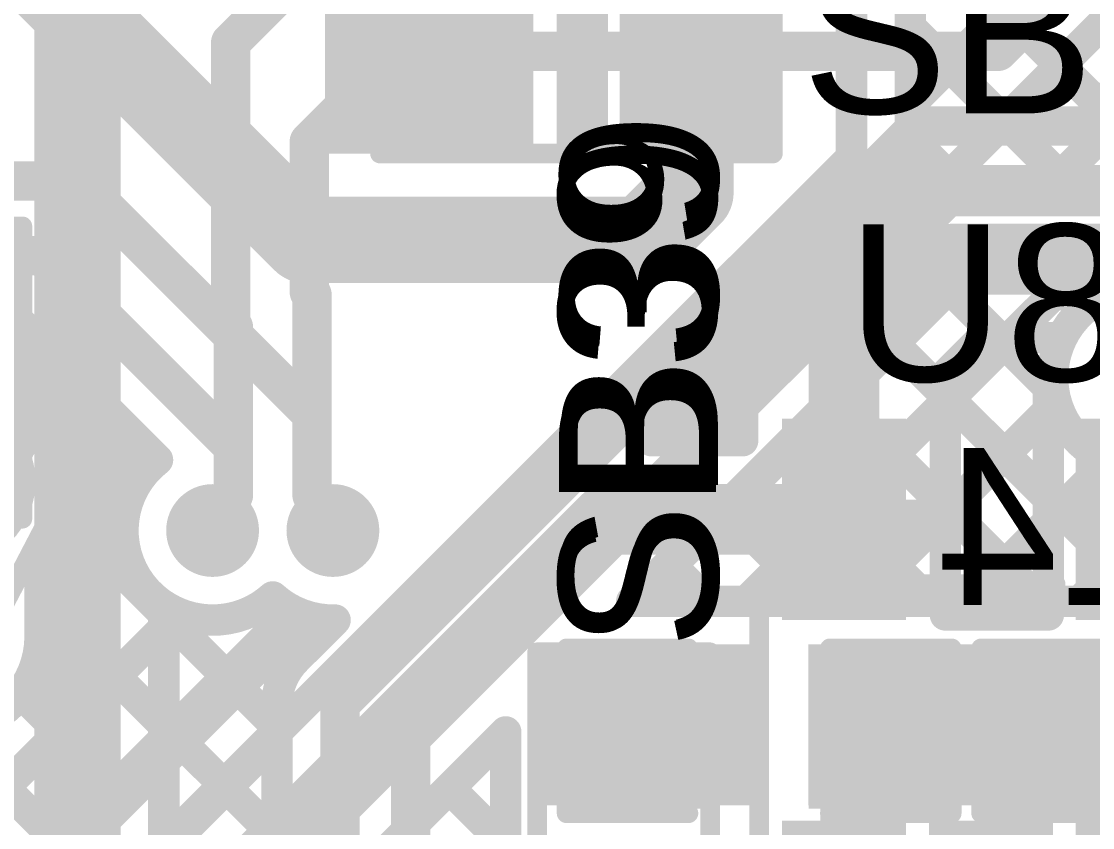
# Model space of a CAD drawing. Header units: millimetres. Extents: x -0.64 to 2.98, y -0.65 to 2.86.
# Drawn here: x 0.6187 to 0.8914, y -0.2516 to -0.0464 of the extents above; entities that cross this region are included whole.
import ezdxf

# ---------------------------------------------------------------- set-up
doc = ezdxf.new("R2010")
doc.units = ezdxf.units.MM
doc.header["$MEASUREMENT"] = 0
for name, color, linetype in [('BottomLayer', 5, 'Continuous'), ('BottomOverlay', 54, 'Continuous'), ('BottomPaste', 16, 'Continuous'), ('BottomSolder', 6, 'Continuous'), ('Mechanical2', 216, 'Continuous'), ('PadHoleLayer', 156, 'Continuous'), ('TopLayer', 1, 'Continuous'), ('TopOverlay', 2, 'Continuous'), ('TopPaste', 8, 'Continuous'), ('TopSolder', 216, 'Continuous'), ('ViaHoleLayer', 16, 'Continuous')]:
    doc.layers.add(name, color=color, linetype=linetype)
doc.styles.add('Arial', font='', dxfattribs={"height": 0.2})
doc.styles.get('Arial').set_extended_font_data('Arial')

# ---------------------------------------------------------------- blocks, each defined once
blk = doc.blocks.new('C___0402_B_3')
at = {"layer": 'BottomLayer'}
for points in [[(-0.0095, 0.0125), (-0.0095, -0.0125), (-0.0275, -0.0125), (-0.0275, 0.0125)], [(0.0275, 0.0125), (0.0275, -0.0125), (0.0095, -0.0125), (0.0095, 0.0125)]]:
    blk.add_hatch(color=5, dxfattribs=at).paths.add_polyline_path(points)
at = {"layer": 'BottomPaste'}
for points in [[(-0.0095, 0.0125), (-0.0095, -0.0125), (-0.0275, -0.0125), (-0.0275, 0.0125)], [(0.0275, 0.0125), (0.0275, -0.0125), (0.0095, -0.0125), (0.0095, 0.0125)]]:
    blk.add_hatch(color=16, dxfattribs=at).paths.add_polyline_path(points)
at = {"layer": 'BottomSolder'}
for points in [[(-0.00714, 0.01486), (-0.00714, -0.01486), (-0.02986, -0.01486), (-0.02986, 0.01486)], [(0.02986, 0.01486), (0.02986, -0.01486), (0.00714, -0.01486), (0.00714, 0.01486)]]:
    blk.add_hatch(color=6, dxfattribs=at).paths.add_polyline_path(points)
at = {"layer": 'BottomOverlay', "const_width": 0.005}
for points in [[(-0.011, 0.016), (-0.031, 0.016)], [(-0.031, 0.016), (-0.031, -0.016)], [(0.031, 0.016), (0.011, 0.016)], [(0.031, 0.016), (0.031, -0.016)], [(-0.011, -0.016), (-0.031, -0.016)], [(0.031, -0.016), (0.011, -0.016)]]:
    blk.add_lwpolyline(points, dxfattribs=at)
at = {"layer": 'BottomOverlay', "const_width": 0.0025}
for points in [[(-0.03225, 0.016, 1), (-0.02975, 0.016, 1)], [(-0.03225, 0.016, 1), (-0.02975, 0.016, 1)], [(-0.01225, 0.016, 1), (-0.00975, 0.016, 1)], [(0.00975, 0.016, 1), (0.01225, 0.016, 1)], [(0.02975, 0.016, 1), (0.03225, 0.016, 1)], [(0.02975, 0.016, 1), (0.03225, 0.016, 1)], [(-0.03225, -0.016, 1), (-0.02975, -0.016, 1)], [(-0.03225, -0.016, 1), (-0.02975, -0.016, 1)], [(-0.01225, -0.016, 1), (-0.00975, -0.016, 1)], [(0.00975, -0.016, 1), (0.01225, -0.016, 1)], [(0.02975, -0.016, 1), (0.03225, -0.016, 1)], [(0.02975, -0.016, 1), (0.03225, -0.016, 1)]]:
    blk.add_lwpolyline(points, format="xyb", close=True, dxfattribs=at)
blk = doc.blocks.new('SOT_23_5_8')
at = {"layer": 'TopLayer'}
for points in [[(-0.07283, 0.04921), (-0.02953, 0.04921), (-0.02953, 0.02559), (-0.07283, 0.02559)], [(0.02953, 0.04921), (0.07283, 0.04921), (0.07283, 0.02559), (0.02953, 0.02559)], [(-0.07283, 0.01181), (-0.02953, 0.01181), (-0.02953, -0.01181), (-0.07283, -0.01181)], [(-0.07283, -0.02559), (-0.02953, -0.02559), (-0.02953, -0.04921), (-0.07283, -0.04921)], [(0.02953, -0.02559), (0.07283, -0.02559), (0.07283, -0.04921), (0.02953, -0.04921)]]:
    blk.add_hatch(color=1, dxfattribs=at).paths.add_polyline_path(points)
at = {"layer": 'TopPaste'}
for points in [[(-0.07283, 0.04921), (-0.02953, 0.04921), (-0.02953, 0.02559), (-0.07283, 0.02559)], [(0.02953, 0.04921), (0.07283, 0.04921), (0.07283, 0.02559), (0.02953, 0.02559)], [(-0.07283, 0.01181), (-0.02953, 0.01181), (-0.02953, -0.01181), (-0.07283, -0.01181)], [(-0.07283, -0.02559), (-0.02953, -0.02559), (-0.02953, -0.04921), (-0.07283, -0.04921)], [(0.02953, -0.02559), (0.07283, -0.02559), (0.07283, -0.04921), (0.02953, -0.04921)]]:
    blk.add_hatch(color=8, dxfattribs=at).paths.add_polyline_path(points)
at = {"layer": 'TopSolder'}
for points in [[(-0.07683, 0.05321), (-0.02553, 0.05321), (-0.02553, 0.02159), (-0.07683, 0.02159)], [(0.02553, 0.05321), (0.07683, 0.05321), (0.07683, 0.02159), (0.02553, 0.02159)], [(-0.07683, 0.01581), (-0.02553, 0.01581), (-0.02553, -0.01581), (-0.07683, -0.01581)], [(-0.07683, -0.02159), (-0.02553, -0.02159), (-0.02553, -0.05321), (-0.07683, -0.05321)], [(0.02553, -0.02159), (0.07683, -0.02159), (0.07683, -0.05321), (0.02553, -0.05321)]]:
    blk.add_hatch(color=216, dxfattribs=at).paths.add_polyline_path(points)
at = {"layer": 'TopOverlay', "const_width": 0.005}
for points in [[(-0.03461, 0.059), (0.03439, 0.059)], [(-0.03461, 0.059), (-0.03461, 0.05506)], [(0.03439, 0.059), (0.03439, 0.05506)], [(-0.084, 0.042), (-0.079, 0.037)], [(-0.084, 0.042), (-0.084, 0.032)], [(-0.079, 0.037), (-0.084, 0.032)], [(0.03465, 0.01732), (0.03465, -0.01646)], [(-0.03461, -0.05506), (-0.03461, -0.059)], [(0.03439, -0.05506), (0.03439, -0.059)], [(-0.03461, -0.059), (0.03439, -0.059)]]:
    blk.add_lwpolyline(points, dxfattribs=at)
at = {"layer": 'TopOverlay', "const_width": 0.0025}
for points in [[(-0.03586, 0.059, 1), (-0.03336, 0.059, 1)], [(-0.03586, 0.059, 1), (-0.03336, 0.059, 1)], [(0.03314, 0.059, 1), (0.03564, 0.059, 1)], [(0.03314, 0.059, 1), (0.03564, 0.059, 1)], [(-0.03586, 0.05506, 1), (-0.03336, 0.05506, 1)], [(0.03314, 0.05506, 1), (0.03564, 0.05506, 1)], [(-0.08525, 0.042, 1), (-0.08275, 0.042, 1)], [(-0.08525, 0.042, 1), (-0.08275, 0.042, 1)], [(-0.08025, 0.037, 1), (-0.07775, 0.037, 1)], [(-0.08025, 0.037, 1), (-0.07775, 0.037, 1)], [(-0.08525, 0.032, 1), (-0.08275, 0.032, 1)], [(-0.08525, 0.032, 1), (-0.08275, 0.032, 1)], [(0.0334, 0.01732, 1), (0.0359, 0.01732, 1)], [(0.0334, -0.01646, 1), (0.0359, -0.01646, 1)], [(-0.03586, -0.05506, 1), (-0.03336, -0.05506, 1)], [(0.03314, -0.05506, 1), (0.03564, -0.05506, 1)], [(-0.03586, -0.059, 1), (-0.03336, -0.059, 1)], [(-0.03586, -0.059, 1), (-0.03336, -0.059, 1)], [(0.03314, -0.059, 1), (0.03564, -0.059, 1)], [(0.03314, -0.059, 1), (0.03564, -0.059, 1)]]:
    blk.add_lwpolyline(points, format="xyb", close=True, dxfattribs=at)
blk = doc.blocks.new('C___0603_B_59')
at = {"layer": 'BottomLayer'}
for points in [[(-0.045, -0.0175), (-0.045, 0.0175), (-0.015, 0.0175), (-0.015, -0.0175)], [(0.015, -0.0175), (0.015, 0.0175), (0.045, 0.0175), (0.045, -0.0175)]]:
    blk.add_hatch(color=5, dxfattribs=at).paths.add_polyline_path(points)
at = {"layer": 'BottomPaste'}
for points in [[(-0.045, -0.0175), (-0.045, 0.0175), (-0.015, 0.0175), (-0.015, -0.0175)], [(0.015, -0.0175), (0.015, 0.0175), (0.045, 0.0175), (0.045, -0.0175)]]:
    blk.add_hatch(color=16, dxfattribs=at).paths.add_polyline_path(points)
at = {"layer": 'BottomSolder'}
for points in [[(-0.04736, -0.01986), (-0.04736, 0.01986), (-0.01264, 0.01986), (-0.01264, -0.01986)], [(0.01264, -0.01986), (0.01264, 0.01986), (0.04736, 0.01986), (0.04736, -0.01986)]]:
    blk.add_hatch(color=6, dxfattribs=at).paths.add_polyline_path(points)
at = {"layer": 'BottomOverlay', "const_width": 0.005}
for points in [[(-0.049, -0.021), (-0.049, 0.021)], [(-0.049, 0.021), (-0.018, 0.021)], [(0.018, 0.021), (0.049, 0.021)], [(0.049, -0.021), (0.049, 0.021)], [(-0.049, -0.021), (-0.018, -0.021)], [(0.018, -0.021), (0.049, -0.021)]]:
    blk.add_lwpolyline(points, dxfattribs=at)
at = {"layer": 'BottomOverlay', "const_width": 0.0025}
for points in [[(-0.05025, 0.021, 1), (-0.04775, 0.021, 1)], [(-0.05025, 0.021, 1), (-0.04775, 0.021, 1)], [(-0.01925, 0.021, 1), (-0.01675, 0.021, 1)], [(0.01675, 0.021, 1), (0.01925, 0.021, 1)], [(0.04775, 0.021, 1), (0.05025, 0.021, 1)], [(0.04775, 0.021, 1), (0.05025, 0.021, 1)], [(-0.05025, -0.021, 1), (-0.04775, -0.021, 1)], [(-0.05025, -0.021, 1), (-0.04775, -0.021, 1)], [(-0.01925, -0.021, 1), (-0.01675, -0.021, 1)], [(0.01675, -0.021, 1), (0.01925, -0.021, 1)], [(0.04775, -0.021, 1), (0.05025, -0.021, 1)], [(0.04775, -0.021, 1), (0.05025, -0.021, 1)]]:
    blk.add_lwpolyline(points, format="xyb", close=True, dxfattribs=at)
blk = doc.blocks.new('SOLDER_BRIDGE_129')
at = {"layer": 'TopLayer'}
for points in [[(-0.045, -0.0175), (-0.045, 0.0175), (-0.015, 0.0175), (-0.015, -0.0175)], [(0.015, -0.0175), (0.015, 0.0175), (0.045, 0.0175), (0.045, -0.0175)]]:
    blk.add_hatch(color=1, dxfattribs=at).paths.add_polyline_path(points)
at = {"layer": 'TopPaste'}
for points in [[(-0.045, -0.0175), (-0.045, 0.0175), (-0.015, 0.0175), (-0.015, -0.0175)], [(0.015, -0.0175), (0.015, 0.0175), (0.045, 0.0175), (0.045, -0.0175)]]:
    blk.add_hatch(color=8, dxfattribs=at).paths.add_polyline_path(points)
at = {"layer": 'TopSolder'}
for points in [[(-0.049, -0.0215), (-0.049, 0.0215), (-0.011, 0.0215), (-0.011, -0.0215)], [(0.011, -0.0215), (0.011, 0.0215), (0.049, 0.0215), (0.049, -0.0215)]]:
    blk.add_hatch(color=216, dxfattribs=at).paths.add_polyline_path(points)
at = {"layer": 'TopOverlay', "const_width": 0.005}
for points in [[(-0.05, 0.022), (-0.05, -0.022)], [(0.05, 0.022), (-0.05, 0.022)], [(0.05, 0.022), (0.05, -0.022)], [(0.05, -0.022), (-0.05, -0.022)]]:
    blk.add_lwpolyline(points, dxfattribs=at)
at = {"layer": 'TopOverlay', "const_width": 0.0025}
for points in [[(-0.05125, 0.022, 1), (-0.04875, 0.022, 1)], [(-0.05125, 0.022, 1), (-0.04875, 0.022, 1)], [(0.04875, 0.022, 1), (0.05125, 0.022, 1)], [(0.04875, 0.022, 1), (0.05125, 0.022, 1)], [(-0.05125, -0.022, 1), (-0.04875, -0.022, 1)], [(-0.05125, -0.022, 1), (-0.04875, -0.022, 1)], [(0.04875, -0.022, 1), (0.05125, -0.022, 1)], [(0.04875, -0.022, 1), (0.05125, -0.022, 1)]]:
    blk.add_lwpolyline(points, format="xyb", close=True, dxfattribs=at)
blk = doc.blocks.new('SOLDER_BRIDGE_152')
at = {"layer": 'TopLayer'}
for points in [[(-0.045, -0.0175), (-0.045, 0.0175), (-0.015, 0.0175), (-0.015, -0.0175)], [(0.015, -0.0175), (0.015, 0.0175), (0.045, 0.0175), (0.045, -0.0175)]]:
    blk.add_hatch(color=1, dxfattribs=at).paths.add_polyline_path(points)
at = {"layer": 'TopPaste'}
for points in [[(-0.045, -0.0175), (-0.045, 0.0175), (-0.015, 0.0175), (-0.015, -0.0175)], [(0.015, -0.0175), (0.015, 0.0175), (0.045, 0.0175), (0.045, -0.0175)]]:
    blk.add_hatch(color=8, dxfattribs=at).paths.add_polyline_path(points)
at = {"layer": 'TopSolder'}
for points in [[(-0.049, -0.0215), (-0.049, 0.0215), (-0.011, 0.0215), (-0.011, -0.0215)], [(0.011, -0.0215), (0.011, 0.0215), (0.049, 0.0215), (0.049, -0.0215)]]:
    blk.add_hatch(color=216, dxfattribs=at).paths.add_polyline_path(points)
at = {"layer": 'TopOverlay', "const_width": 0.005}
for points in [[(-0.05, 0.022), (-0.05, -0.022)], [(-0.05, 0.022), (0.05, 0.022)], [(0.05, 0.022), (0.05, -0.022)], [(-0.05, -0.022), (0.05, -0.022)]]:
    blk.add_lwpolyline(points, dxfattribs=at)
at = {"layer": 'TopOverlay', "const_width": 0.0025}
for points in [[(-0.05125, 0.022, 1), (-0.04875, 0.022, 1)], [(-0.05125, 0.022, 1), (-0.04875, 0.022, 1)], [(0.04875, 0.022, 1), (0.05125, 0.022, 1)], [(0.04875, 0.022, 1), (0.05125, 0.022, 1)], [(-0.05125, -0.022, 1), (-0.04875, -0.022, 1)], [(-0.05125, -0.022, 1), (-0.04875, -0.022, 1)], [(0.04875, -0.022, 1), (0.05125, -0.022, 1)], [(0.04875, -0.022, 1), (0.05125, -0.022, 1)]]:
    blk.add_lwpolyline(points, format="xyb", close=True, dxfattribs=at)
at = {"layer": 'TopOverlay'}
blk.add_text('SB39', height=0.04, dxfattribs=at).set_placement((0.05071, -0.02353))
blk = doc.blocks.new('RES_0603_B_177')
at = {"layer": 'BottomLayer'}
for points in [[(-0.045, -0.0175), (-0.045, 0.0175), (-0.015, 0.0175), (-0.015, -0.0175)], [(0.015, -0.0175), (0.015, 0.0175), (0.045, 0.0175), (0.045, -0.0175)]]:
    blk.add_hatch(color=5, dxfattribs=at).paths.add_polyline_path(points)
at = {"layer": 'BottomPaste'}
for points in [[(-0.045, -0.0175), (-0.045, 0.0175), (-0.015, 0.0175), (-0.015, -0.0175)], [(0.015, -0.0175), (0.015, 0.0175), (0.045, 0.0175), (0.045, -0.0175)]]:
    blk.add_hatch(color=16, dxfattribs=at).paths.add_polyline_path(points)
at = {"layer": 'BottomSolder'}
for points in [[(-0.049, -0.0215), (-0.049, 0.0215), (-0.011, 0.0215), (-0.011, -0.0215)], [(0.011, -0.0215), (0.011, 0.0215), (0.049, 0.0215), (0.049, -0.0215)]]:
    blk.add_hatch(color=6, dxfattribs=at).paths.add_polyline_path(points)
at = {"layer": 'BottomOverlay', "const_width": 0.005}
for points in [[(0.048, 0.021), (-0.048, 0.021)], [(-0.048, 0.021), (-0.048, -0.021)], [(0.048, 0.021), (0.048, -0.021)], [(0.048, -0.021), (-0.048, -0.021)]]:
    blk.add_lwpolyline(points, dxfattribs=at)
at = {"layer": 'BottomOverlay', "const_width": 0.0025}
for points in [[(-0.04925, 0.021, 1), (-0.04675, 0.021, 1)], [(-0.04925, 0.021, 1), (-0.04675, 0.021, 1)], [(0.04675, 0.021, 1), (0.04925, 0.021, 1)], [(0.04675, 0.021, 1), (0.04925, 0.021, 1)], [(-0.04925, -0.021, 1), (-0.04675, -0.021, 1)], [(-0.04925, -0.021, 1), (-0.04675, -0.021, 1)], [(0.04675, -0.021, 1), (0.04925, -0.021, 1)], [(0.04675, -0.021, 1), (0.04925, -0.021, 1)]]:
    blk.add_lwpolyline(points, format="xyb", close=True, dxfattribs=at)
blk = doc.blocks.new('SPM0687LR5H_1_231')
at = {"layer": 'BottomSolder'}
h = blk.add_hatch(color=6, dxfattribs=at)
edge = h.paths.add_edge_path()
edge.add_arc((0, -0.03594), 0.004, 0, 360)
at = {"layer": 'PadHoleLayer'}
h = blk.add_hatch(color=156, dxfattribs=at)
edge = h.paths.add_edge_path()
edge.add_arc((0, -0.03594), 0.02018, 0, 360)
at = {"layer": 'TopLayer'}
h = blk.add_hatch(color=1, dxfattribs=at)
edge = h.paths.add_edge_path()
edge.add_arc((-0.0474, 0.06705), 0.01772, 0, 360)
h = blk.add_hatch(color=1, dxfattribs=at)
edge = h.paths.add_edge_path()
edge.add_arc((0, 0.06705), 0.01772, 0, 360)
h = blk.add_hatch(color=1, dxfattribs=at)
edge = h.paths.add_edge_path()
edge.add_arc((0.0474, 0.06705), 0.01772, 0, 360)
h = blk.add_hatch(color=1, dxfattribs=at)
edge = h.paths.add_edge_path()
edge.add_arc((0, -0.03594), 0.03299, 0, 360)
h = blk.add_hatch(color=1, dxfattribs=at)
edge = h.paths.add_edge_path()
edge.add_arc((-0.0474, -0.06705), 0.01772, 0, 360)
h = blk.add_hatch(color=1, dxfattribs=at)
edge = h.paths.add_edge_path()
edge.add_arc((0.0474, -0.06705), 0.01772, 0, 360)
at = {"layer": 'TopPaste'}
h = blk.add_hatch(color=8, dxfattribs=at)
edge = h.paths.add_edge_path()
edge.add_arc((-0.0474, 0.06705), 0.01772, 0, 360)
h = blk.add_hatch(color=8, dxfattribs=at)
edge = h.paths.add_edge_path()
edge.add_arc((0, 0.06705), 0.01772, 0, 360)
h = blk.add_hatch(color=8, dxfattribs=at)
edge = h.paths.add_edge_path()
edge.add_arc((0.0474, 0.06705), 0.01772, 0, 360)
h = blk.add_hatch(color=8, dxfattribs=at)
edge = h.paths.add_edge_path()
edge.add_arc((-0.0474, -0.06705), 0.01772, 0, 360)
h = blk.add_hatch(color=8, dxfattribs=at)
edge = h.paths.add_edge_path()
edge.add_arc((0.0474, -0.06705), 0.01772, 0, 360)
at = {"layer": 'TopSolder'}
h = blk.add_hatch(color=216, dxfattribs=at)
edge = h.paths.add_edge_path()
edge.add_arc((-0.0474, 0.06705), 0.02172, 0, 360)
h = blk.add_hatch(color=216, dxfattribs=at)
edge = h.paths.add_edge_path()
edge.add_arc((0, 0.06705), 0.02172, 0, 360)
h = blk.add_hatch(color=216, dxfattribs=at)
edge = h.paths.add_edge_path()
edge.add_arc((0.0474, 0.06705), 0.02172, 0, 360)
h = blk.add_hatch(color=216, dxfattribs=at)
edge = h.paths.add_edge_path()
edge.add_arc((0, -0.03594), 0.03699, 0, 360)
h = blk.add_hatch(color=216, dxfattribs=at)
edge = h.paths.add_edge_path()
edge.add_arc((-0.0474, -0.06705), 0.02172, 0, 360)
h = blk.add_hatch(color=216, dxfattribs=at)
edge = h.paths.add_edge_path()
edge.add_arc((0.0474, -0.06705), 0.02172, 0, 360)
at = {"layer": 'TopOverlay', "const_width": 0.005}
for points in [[(-0.07402, 0.09591), (0.07402, 0.09591)], [(-0.07402, -0.10591), (-0.07402, 0.09591)], [(0.07402, -0.10591), (0.07402, 0.09591)], [(-0.085, 0.075), (-0.08, 0.07)], [(-0.085, 0.065), (-0.085, 0.075)], [(-0.085, 0.065), (-0.08, 0.07)], [(-0.07402, -0.10591), (0.07402, -0.10591)]]:
    blk.add_lwpolyline(points, dxfattribs=at)
at = {"layer": 'TopOverlay', "const_width": 0.0025}
for points in [[(-0.07527, 0.09591, 1), (-0.07277, 0.09591, 1)], [(-0.07527, 0.09591, 1), (-0.07277, 0.09591, 1)], [(0.07277, 0.09591, 1), (0.07527, 0.09591, 1)], [(0.07277, 0.09591, 1), (0.07527, 0.09591, 1)], [(-0.08625, 0.075, 1), (-0.08375, 0.075, 1)], [(-0.08625, 0.075, 1), (-0.08375, 0.075, 1)], [(-0.08125, 0.07, 1), (-0.07875, 0.07, 1)], [(-0.08125, 0.07, 1), (-0.07875, 0.07, 1)], [(-0.08625, 0.065, 1), (-0.08375, 0.065, 1)], [(-0.08625, 0.065, 1), (-0.08375, 0.065, 1)], [(-0.07527, -0.10591, 1), (-0.07277, -0.10591, 1)], [(-0.07527, -0.10591, 1), (-0.07277, -0.10591, 1)], [(0.07277, -0.10591, 1), (0.07527, -0.10591, 1)], [(0.07277, -0.10591, 1), (0.07527, -0.10591, 1)]]:
    blk.add_lwpolyline(points, format="xyb", close=True, dxfattribs=at)
blk = doc.blocks.new('CAP_0402_B_250')
at = {"layer": 'BottomLayer'}
for points in [[(-0.0095, 0.0125), (-0.0095, -0.0125), (-0.0275, -0.0125), (-0.0275, 0.0125)], [(0.0275, 0.0125), (0.0275, -0.0125), (0.0095, -0.0125), (0.0095, 0.0125)]]:
    blk.add_hatch(color=5, dxfattribs=at).paths.add_polyline_path(points)
at = {"layer": 'BottomPaste'}
for points in [[(-0.0095, 0.0125), (-0.0095, -0.0125), (-0.0275, -0.0125), (-0.0275, 0.0125)], [(0.0275, 0.0125), (0.0275, -0.0125), (0.0095, -0.0125), (0.0095, 0.0125)]]:
    blk.add_hatch(color=16, dxfattribs=at).paths.add_polyline_path(points)
at = {"layer": 'BottomSolder'}
for points in [[(-0.00714, 0.01486), (-0.00714, -0.01486), (-0.02986, -0.01486), (-0.02986, 0.01486)], [(0.02986, 0.01486), (0.02986, -0.01486), (0.00714, -0.01486), (0.00714, 0.01486)]]:
    blk.add_hatch(color=6, dxfattribs=at).paths.add_polyline_path(points)
at = {"layer": 'BottomOverlay', "const_width": 0.005}
for points in [[(-0.031, 0.016), (-0.031, -0.016)], [(-0.011, 0.016), (-0.031, 0.016)], [(0.031, 0.016), (0.011, 0.016)], [(0.031, 0.016), (0.031, -0.016)], [(-0.011, -0.016), (-0.031, -0.016)], [(0.031, -0.016), (0.011, -0.016)]]:
    blk.add_lwpolyline(points, dxfattribs=at)
at = {"layer": 'BottomOverlay', "const_width": 0.0025}
for points in [[(-0.03225, 0.016, 1), (-0.02975, 0.016, 1)], [(-0.03225, 0.016, 1), (-0.02975, 0.016, 1)], [(-0.01225, 0.016, 1), (-0.00975, 0.016, 1)], [(0.00975, 0.016, 1), (0.01225, 0.016, 1)], [(0.02975, 0.016, 1), (0.03225, 0.016, 1)], [(0.02975, 0.016, 1), (0.03225, 0.016, 1)], [(-0.03225, -0.016, 1), (-0.02975, -0.016, 1)], [(-0.03225, -0.016, 1), (-0.02975, -0.016, 1)], [(-0.01225, -0.016, 1), (-0.00975, -0.016, 1)], [(0.00975, -0.016, 1), (0.01225, -0.016, 1)], [(0.02975, -0.016, 1), (0.03225, -0.016, 1)], [(0.02975, -0.016, 1), (0.03225, -0.016, 1)]]:
    blk.add_lwpolyline(points, format="xyb", close=True, dxfattribs=at)

msp = doc.modelspace()

# ---------------------------------------------------------------- hatches: boundary and pattern name
at = {"layer": 'BottomLayer'}
h = msp.add_hatch(color=5, dxfattribs=at)
edge = h.paths.add_edge_path()
edge.add_arc((0.6674, -0.176), 0.01181, 0, 360)
h = msp.add_hatch(color=5, dxfattribs=at)
edge = h.paths.add_edge_path()
edge.add_arc((0.69802, -0.176), 0.01181, 0, 360)
for points in [[(0.7575, -0.246), (0.809, -0.246), (0.809, -0.205), (0.7575, -0.205)], [(0.819, -0.246), (0.901, -0.246), (0.901, -0.205), (0.819, -0.205)]]:
    msp.add_hatch(color=5, dxfattribs=at).paths.add_polyline_path(points)
h = msp.add_hatch(color=5, dxfattribs=at)
edge = h.paths.add_edge_path()
edge.add_arc((0.796, -0.227), 0.01181, 0, 360)
at = {"layer": 'BottomSolder'}
h = msp.add_hatch(color=6, dxfattribs=at)
edge = h.paths.add_edge_path()
edge.add_arc((0.6674, -0.176), 0.00791, 0, 360)
h = msp.add_hatch(color=6, dxfattribs=at)
edge = h.paths.add_edge_path()
edge.add_arc((0.69802, -0.176), 0.00791, 0, 360)
h = msp.add_hatch(color=6, dxfattribs=at)
edge = h.paths.add_edge_path()
edge.add_arc((0.796, -0.227), 0.00791, 0, 360)
at = {"layer": 'TopLayer'}
for points in [[(0.696, -0.08), (0.748, -0.08), (0.748, -0.038), (0.696, -0.038)], [(0.753, -0.246), (0.808, -0.246), (0.808, -0.211), (0.753, -0.211)]]:
    msp.add_hatch(color=1, dxfattribs=at).paths.add_polyline_path(points)
h = msp.add_hatch(color=1, dxfattribs=at)
edge = h.paths.add_edge_path()
edge.add_arc((0.6674, -0.176), 0.01181, 0, 360)
h = msp.add_hatch(color=1, dxfattribs=at)
edge = h.paths.add_edge_path()
edge.add_arc((0.69802, -0.176), 0.01181, 0, 360)
h = msp.add_hatch(color=1, dxfattribs=at)
edge = h.paths.add_edge_path()
edge.add_arc((0.796, -0.227), 0.01181, 0, 360)
at = {"layer": 'TopSolder'}
h = msp.add_hatch(color=216, dxfattribs=at)
edge = h.paths.add_edge_path()
edge.add_arc((0.6674, -0.176), 0.00791, 0, 360)
h = msp.add_hatch(color=216, dxfattribs=at)
edge = h.paths.add_edge_path()
edge.add_arc((0.69802, -0.176), 0.00791, 0, 360)
h = msp.add_hatch(color=216, dxfattribs=at)
edge = h.paths.add_edge_path()
edge.add_arc((0.796, -0.227), 0.00791, 0, 360)
at = {"layer": 'ViaHoleLayer'}
h = msp.add_hatch(color=16, dxfattribs=at)
edge = h.paths.add_edge_path()
edge.add_arc((0.6674, -0.176), 0.00591, 0, 360)
h = msp.add_hatch(color=16, dxfattribs=at)
edge = h.paths.add_edge_path()
edge.add_arc((0.69802, -0.176), 0.00591, 0, 360)
h = msp.add_hatch(color=16, dxfattribs=at)
edge = h.paths.add_edge_path()
edge.add_arc((0.796, -0.227), 0.00591, 0, 360)

# ---------------------------------------------------------------- linework, layer by layer
at = {"layer": 'BottomLayer'}
for points, const_width in [([(0.633, -0.334), (0.633, 0.118)], 0.022), ([(0.86728, -0.054), (0.92, -0.00128)], 0.01), ([(0.672, -0.05172), (0.68972, -0.034)], 0.01), ([(0.672, -0.1235), (0.672, -0.05172)], 0.01), ([(0.692, -0.077), (0.715, -0.054)], 0.01), ([(0.715, -0.054), (0.86728, -0.054)], 0.01), ([(0.69981, -0.22019), (0.847, -0.073)], 0.01), ([(0.847, -0.073), (1.291, -0.073)], 0.01), ([(0.692, -0.11522), (0.692, -0.077)], 0.01), ([(0.71781, -0.22764), (0.85446, -0.091)], 0.01), ([(0.85446, -0.091), (1.29846, -0.091)], 0.01), ([(0.77408, -0.194), (0.86108, -0.107)], 0.008), ([(0.77499, -0.194), (0.86199, -0.107)], 0.008), ([(0.80328, -0.194), (0.89028, -0.107)], 0.008), ([(0.86108, -0.107), (1.28996, -0.107)], 0.008), ([(0.87589, -0.107), (0.88885, -0.11995)], 0.008), ([(0.692, -0.11522), (0.69271, -0.11593)], 0.01), ([(0.69271, -0.167), (0.69271, -0.11593)], 0.01), ([(0.85435, -0.11374), (0.88153, -0.14092)], 0.008), ([(0.672, -0.1235), (0.67271, -0.12421)], 0.01), ([(0.67271, -0.167), (0.67271, -0.12421)], 0.01), ([(0.8402, -0.12788), (0.90633, -0.194)], 0.008), ([(0.82606, -0.14202), (0.87804, -0.194)], 0.008), ([(0.83156, -0.194), (0.88212, -0.14344)], 0.008), ([(0.81192, -0.15616), (0.84976, -0.194)], 0.008), ([(0.85984, -0.194), (0.89557, -0.15827)], 0.008), ([(0.6674, -0.17231), (0.67271, -0.167)], 0.01), ([(0.69271, -0.167), (0.69802, -0.17231)], 0.01), ([(0.6674, -0.176), (0.6674, -0.17231)], 0.01), ([(0.69802, -0.176), (0.69802, -0.17231)], 0.01), ([(0.79778, -0.17031), (0.82147, -0.194)], 0.008), ([(0.88813, -0.194), (0.90972, -0.17241)], 0.008), ([(0.78364, -0.18445), (0.79319, -0.194)], 0.008), ([(0.68063, -0.19458), (0.69171, -0.20566)], 0.008), ([(0.77408, -0.194), (0.808, -0.194)], 0.008), ([(0.808, -0.194), (0.82, -0.194)], 0.008), ([(0.808, -0.194), (0.82, -0.194)], 0.008), ([(0.82, -0.194), (0.912, -0.194)], 0.008), ([(0.655, -0.3205), (0.655, -0.19515)], 0.008), ([(0.655, -0.22914), (0.68776, -0.19637)], 0.008), ([(0.655, -0.20085), (0.65875, -0.19711)], 0.008), ([(0.655, -0.19723), (0.68381, -0.22604)], 0.008), ([(0.68851, -0.20886), (0.69857, -0.1988)], 0.008), ([(0.69981, -0.46562), (0.69981, -0.22019)], 0.01), ([(0.68381, -0.38741), (0.68381, -0.22019)], 0.008), ([(0.655, -0.22552), (0.68381, -0.25433)], 0.008), ([(0.71781, -0.47308), (0.71781, -0.22764)], 0.01), ([(0.655, -0.25742), (0.68381, -0.22861)], 0.008), ([(0.655, -0.2538), (0.68381, -0.28261)], 0.008)]:
    msp.add_lwpolyline(points, dxfattribs=dict(at, const_width=const_width))
for points, const_width in [([(0.6695, -0.05172, 1), (0.6745, -0.05172, 1)], 0.005), ([(0.6695, -0.05172, 1), (0.6745, -0.05172, 1)], 0.005), ([(0.7125, -0.054, 1), (0.7175, -0.054, 1)], 0.005), ([(0.7125, -0.054, 1), (0.7175, -0.054, 1)], 0.005), ([(0.86478, -0.054, 1), (0.86978, -0.054, 1)], 0.005), ([(0.86478, -0.054, 1), (0.86978, -0.054, 1)], 0.005), ([(0.8445, -0.073, 1), (0.8495, -0.073, 1)], 0.005), ([(0.8445, -0.073, 1), (0.8495, -0.073, 1)], 0.005), ([(0.6895, -0.077, 1), (0.6945, -0.077, 1)], 0.005), ([(0.6895, -0.077, 1), (0.6945, -0.077, 1)], 0.005), ([(0.85196, -0.091, 1), (0.85696, -0.091, 1)], 0.005), ([(0.85196, -0.091, 1), (0.85696, -0.091, 1)], 0.005), ([(0.85908, -0.107, 1), (0.86308, -0.107, 1)], 0.004), ([(0.85908, -0.107, 1), (0.86308, -0.107, 1)], 0.004), ([(0.85999, -0.107, 1), (0.86399, -0.107, 1)], 0.004), ([(0.87389, -0.107, 1), (0.87789, -0.107, 1)], 0.004), ([(0.88828, -0.107, 1), (0.89228, -0.107, 1)], 0.004), ([(0.6895, -0.11522, 1), (0.6945, -0.11522, 1)], 0.005), ([(0.6895, -0.11522, 1), (0.6945, -0.11522, 1)], 0.005), ([(0.69021, -0.11593, 1), (0.69521, -0.11593, 1)], 0.005), ([(0.69021, -0.11593, 1), (0.69521, -0.11593, 1)], 0.005), ([(0.85235, -0.11374, 1), (0.85635, -0.11374, 1)], 0.004), ([(0.88685, -0.11995, 1), (0.89085, -0.11995, 1)], 0.004), ([(0.6695, -0.1235, 1), (0.6745, -0.1235, 1)], 0.005), ([(0.6695, -0.1235, 1), (0.6745, -0.1235, 1)], 0.005), ([(0.67021, -0.12421, 1), (0.67521, -0.12421, 1)], 0.005), ([(0.67021, -0.12421, 1), (0.67521, -0.12421, 1)], 0.005), ([(0.8382, -0.12788, 1), (0.8422, -0.12788, 1)], 0.004), ([(0.82406, -0.14202, 1), (0.82806, -0.14202, 1)], 0.004), ([(0.87953, -0.14092, 1), (0.88353, -0.14092, 1)], 0.004), ([(0.88012, -0.14344, 1), (0.88412, -0.14344, 1)], 0.004), ([(0.80992, -0.15616, 1), (0.81392, -0.15616, 1)], 0.004), ([(0.67021, -0.167, 1), (0.67521, -0.167, 1)], 0.005), ([(0.67021, -0.167, 1), (0.67521, -0.167, 1)], 0.005), ([(0.69021, -0.167, 1), (0.69521, -0.167, 1)], 0.005), ([(0.69021, -0.167, 1), (0.69521, -0.167, 1)], 0.005), ([(0.6649, -0.17231, 1), (0.6699, -0.17231, 1)], 0.005), ([(0.6649, -0.17231, 1), (0.6699, -0.17231, 1)], 0.005), ([(0.69552, -0.17231, 1), (0.70052, -0.17231, 1)], 0.005), ([(0.69552, -0.17231, 1), (0.70052, -0.17231, 1)], 0.005), ([(0.79578, -0.17031, 1), (0.79978, -0.17031, 1)], 0.004), ([(0.6649, -0.176, 1), (0.6699, -0.176, 1)], 0.005), ([(0.69552, -0.176, 1), (0.70052, -0.176, 1)], 0.005), ([(0.78164, -0.18445, 1), (0.78564, -0.18445, 1)], 0.004), ([(0.67863, -0.19458, 1), (0.68263, -0.19458, 1)], 0.004), ([(0.68071, -0.19291, 1), (0.68471, -0.19291, 1)], 0.004), ([(0.68071, -0.19291, 1), (0.68471, -0.19291, 1)], 0.004), ([(0.77208, -0.194, 1), (0.77608, -0.194, 1)], 0.004), ([(0.77208, -0.194, 1), (0.77608, -0.194, 1)], 0.004), ([(0.77299, -0.194, 1), (0.77699, -0.194, 1)], 0.004), ([(0.79119, -0.194, 1), (0.79519, -0.194, 1)], 0.004), ([(0.80128, -0.194, 1), (0.80528, -0.194, 1)], 0.004), ([(0.806, -0.194, 1), (0.81, -0.194, 1)], 0.004), ([(0.806, -0.194, 1), (0.81, -0.194, 1)], 0.004), ([(0.806, -0.194, 1), (0.81, -0.194, 1)], 0.004), ([(0.818, -0.194, 1), (0.822, -0.194, 1)], 0.004), ([(0.818, -0.194, 1), (0.822, -0.194, 1)], 0.004), ([(0.818, -0.194, 1), (0.822, -0.194, 1)], 0.004), ([(0.81947, -0.194, 1), (0.82347, -0.194, 1)], 0.004), ([(0.82956, -0.194, 1), (0.83356, -0.194, 1)], 0.004), ([(0.84776, -0.194, 1), (0.85176, -0.194, 1)], 0.004), ([(0.85784, -0.194, 1), (0.86184, -0.194, 1)], 0.004), ([(0.87604, -0.194, 1), (0.88004, -0.194, 1)], 0.004), ([(0.88613, -0.194, 1), (0.89013, -0.194, 1)], 0.004), ([(0.653, -0.19515, 1), (0.657, -0.19515, 1)], 0.004), ([(0.653, -0.19515, 1), (0.657, -0.19515, 1)], 0.004), ([(0.653, -0.19723, 1), (0.657, -0.19723, 1)], 0.004), ([(0.65675, -0.19711, 1), (0.66075, -0.19711, 1)], 0.004), ([(0.68576, -0.19637, 1), (0.68976, -0.19637, 1)], 0.004), ([(0.69657, -0.1988, 1), (0.70057, -0.1988, 1)], 0.004), ([(0.69657, -0.1988, 1), (0.70057, -0.1988, 1)], 0.004), ([(0.653, -0.20085, 1), (0.657, -0.20085, 1)], 0.004), ([(0.68971, -0.20566, 1), (0.69371, -0.20566, 1)], 0.004), ([(0.6865, -0.20888, 1), (0.6905, -0.20888, 1)], 0.004), ([(0.68651, -0.20886, 1), (0.69051, -0.20886, 1)], 0.004), ([(0.68651, -0.20886, 1), (0.69051, -0.20886, 1)], 0.004), ([(0.69731, -0.22019, 1), (0.70231, -0.22019, 1)], 0.005), ([(0.69731, -0.22019, 1), (0.70231, -0.22019, 1)], 0.005), ([(0.68181, -0.22019, 1), (0.68581, -0.22019, 1)], 0.004), ([(0.68181, -0.22019, 1), (0.68581, -0.22019, 1)], 0.004), ([(0.68181, -0.22019, 1), (0.68581, -0.22019, 1)], 0.004), ([(0.653, -0.22552, 1), (0.657, -0.22552, 1)], 0.004), ([(0.68181, -0.22604, 1), (0.68581, -0.22604, 1)], 0.004), ([(0.71531, -0.22764, 1), (0.72031, -0.22764, 1)], 0.005), ([(0.71531, -0.22764, 1), (0.72031, -0.22764, 1)], 0.005), ([(0.653, -0.22914, 1), (0.657, -0.22914, 1)], 0.004), ([(0.68181, -0.22861, 1), (0.68581, -0.22861, 1)], 0.004), ([(0.653, -0.2538, 1), (0.657, -0.2538, 1)], 0.004), ([(0.68181, -0.25433, 1), (0.68581, -0.25433, 1)], 0.004)]:
    msp.add_lwpolyline(points, format="xyb", close=True, dxfattribs=dict(at, const_width=const_width))
at = {"layer": 'BottomLayer', "const_width": 0.008}
for points in [[(0.89545, -0.15815, -1.510411), (0.92515, -0.12845)], [(0.68271, -0.19291, -0.339896), (0.655, -0.19515)], [(0.69857, -0.1988, -0.192261), (0.68271, -0.19291)], [(0.68381, -0.22019, -0.199231), (0.68851, -0.20886)], [(0.68381, -0.22019, -0.198912), (0.6885, -0.20888)]]:
    msp.add_lwpolyline(points, format="xyb", dxfattribs=at)
at = {"layer": 'Mechanical2', "const_width": 0.01}
msp.add_lwpolyline([(1.75783, 2.80917, -6.230382), (0.64896, 2.81029)], format="xyb", dxfattribs=at)
at = {"layer": 'TopLayer'}
for points, const_width in [([(0.83, -0.081), (0.83, 0.086)], 0.008), ([(0.845, -0.081), (0.845, 0.02236)], 0.008), ([(0.845, -0.06742), (0.916, 0.00358)], 0.008), ([(0.845, -0.01954), (0.91236, -0.0869)], 0.008), ([(0.62, -0.031), (0.691, -0.102)], 0.022), ([(0.85376, -0.08695), (0.916, -0.02471)], 0.008), ([(0.759, -0.08), (0.759, -0.027)], 0.008), ([(0.764, -0.062), (0.764, -0.0365)], 0.008), ([(0.7, -0.042), (0.717, -0.059)], 0.008), ([(0.759, -0.04667), (0.764, -0.05167)], 0.008), ([(0.88209, -0.0869), (0.92389, -0.0451)], 0.008), ([(0.845, -0.04782), (0.88408, -0.0869)], 0.008), ([(0.786, -0.062), (0.79, -0.058)], 0.022), ([(0.789, -0.09), (0.789, -0.06)], 0.022), ([(0.717, -0.059), (0.7205, -0.059)], 0.008), ([(0.759, -0.06857), (0.764, -0.06357)], 0.008), ([(0.764, -0.08), (0.764, -0.062)], 0.008), ([(0.759, -0.07496), (0.764, -0.07996)], 0.008), ([(0.845, -0.07611), (0.8558, -0.0869)], 0.008), ([(0.595, -0.316), (0.83, -0.081)], 0.008), ([(0.777, -0.102), (0.789, -0.09)], 0.022), ([(0.56843, -0.087), (0.63328, -0.087)], 0.01), ([(0.63328, -0.087), (0.69271, -0.14643)], 0.01), ([(0.8551, -0.0869), (1.04644, -0.0869)], 0.008), ([(0.77909, -0.15313), (0.8406, -0.09161)], 0.008), ([(0.81399, -0.11973), (0.84092, -0.09279)], 0.008), ([(0.691, -0.102), (0.776, -0.102)], 0.022), ([(0.8281, -0.1339), (0.8551, -0.1069)], 0.018), ([(0.8551, -0.1069), (1.04644, -0.1069)], 0.018), ([(0.57828, -0.106), (0.624, -0.106)], 0.01), ([(0.624, -0.106), (0.67271, -0.15471)], 0.01), ([(0.58491, -0.122), (0.61737, -0.122)], 0.008), ([(0.60715, -0.13557), (0.61904, -0.12367)], 0.008), ([(0.60805, -0.122), (0.64882, -0.16277)], 0.008), ([(0.61737, -0.122), (0.65338, -0.15801)], 0.008), ([(0.8281, -0.17313), (0.8281, -0.1339)], 0.018), ([(0.85281, -0.13747), (0.86338, -0.1269)], 0.008), ([(0.85391, -0.14337), (0.87037, -0.1269)], 0.008), ([(0.86338, -0.1269), (0.88355, -0.1269)], 0.008), ([(0.86751, -0.1269), (0.88108, -0.14047)], 0.008), ([(0.80323, -0.13747), (0.80814, -0.13256)], 0.008), ([(0.80229, -0.13747), (0.8081, -0.13747)], 0.008), ([(0.80229, -0.15313), (0.80229, -0.13747)], 0.008), ([(0.85391, -0.1975), (0.85391, -0.13747)], 0.008), ([(0.62405, -0.14695), (0.63319, -0.13781)], 0.008), ([(0.78758, -0.15313), (0.80229, -0.13842)], 0.008), ([(0.79399, -0.13823), (0.80229, -0.14653)], 0.008), ([(0.85391, -0.14158), (0.88009, -0.16776)], 0.008), ([(0.88009, -0.1975), (0.88009, -0.14047)], 0.008), ([(0.69271, -0.167), (0.69271, -0.14643)], 0.01), ([(0.85391, -0.17165), (0.88009, -0.14547)], 0.008), ([(0.62835, -0.17094), (0.64733, -0.15196)], 0.008), ([(0.67271, -0.167), (0.67271, -0.15471)], 0.01), ([(0.77909, -0.15313), (0.80229, -0.15313)], 0.008), ([(0.633, -0.308), (0.76787, -0.17313)], 0.018), ([(0.76787, -0.17313), (0.8281, -0.17313)], 0.018), ([(0.85391, -0.16987), (0.88009, -0.19605)], 0.008), ([(0.62842, -0.17065), (0.67378, -0.21601)], 0.008), ([(0.8281, -0.17313), (0.84991, -0.17313)], 0.01), ([(0.85634, -0.1975), (0.88009, -0.17375)], 0.008), ([(0.6235, -0.203), (0.6235, -0.18086)], 0.008), ([(0.62347, -0.2041), (0.64543, -0.18214)], 0.008), ([(0.6235, -0.19402), (0.65963, -0.23015)], 0.008), ([(0.68063, -0.19458), (0.68792, -0.20187)], 0.008), ([(0.57025, -0.28561), (0.65875, -0.19711)], 0.008), ([(0.58314, -0.301), (0.68776, -0.19637)], 0.008), ([(0.85391, -0.1975), (0.88009, -0.1975)], 0.008), ([(0.58879, -0.301), (0.69183, -0.19795)], 0.008), ([(0.8281, -0.2279), (0.8415, -0.2145)], 0.012), ([(0.8415, -0.2145), (1.0135, -0.2145)], 0.012), ([(0.61858, -0.21738), (0.64549, -0.24429)], 0.008), ([(0.59941, -0.22649), (0.63135, -0.25844)], 0.008), ([(0.653, -0.31628), (0.742, -0.22728)], 0.008), ([(0.742, -0.257), (0.742, -0.22728)], 0.008), ([(0.772, -0.227), (0.796, -0.227)], 0.008), ([(0.8281, -0.27549), (0.8281, -0.2279)], 0.012), ([(0.8451, -0.23703), (0.85063, -0.2315)], 0.008), ([(0.84854, -0.2315), (0.9225, -0.2315)], 0.008), ([(0.85897, -0.2315), (0.86947, -0.242)], 0.008), ([(0.86841, -0.242), (0.87891, -0.2315)], 0.008), ([(0.88726, -0.2315), (0.89776, -0.242)], 0.008), ([(0.8451, -0.242), (0.8451, -0.23494)], 0.008), ([(0.72767, -0.24162), (0.742, -0.25595)], 0.008), ([(0.8451, -0.242), (0.87875, -0.242)], 0.008), ([(0.87875, -0.242), (0.891, -0.242)], 0.008), ([(0.87875, -0.242), (0.891, -0.242)], 0.008), ([(0.891, -0.242), (0.9225, -0.242)], 0.008), ([(0.65833, -0.33894), (0.742, -0.25528)], 0.008)]:
    msp.add_lwpolyline(points, dxfattribs=dict(at, const_width=const_width))
for points, const_width in [([(0.757, -0.04667, 1), (0.761, -0.04667, 1)], 0.004), ([(0.843, -0.04782, 1), (0.847, -0.04782, 1)], 0.004), ([(0.762, -0.05167, 1), (0.766, -0.05167, 1)], 0.004), ([(0.7835, -0.06, 1), (0.7945, -0.06, 1)], 0.011), ([(0.7845, -0.058, 1), (0.7955, -0.058, 1)], 0.011), ([(0.7805, -0.062, 1), (0.7915, -0.062, 1)], 0.011), ([(0.715, -0.059, 1), (0.719, -0.059, 1)], 0.004), ([(0.715, -0.059, 1), (0.719, -0.059, 1)], 0.004), ([(0.7185, -0.059, 1), (0.7225, -0.059, 1)], 0.004), ([(0.762, -0.062, 1), (0.766, -0.062, 1)], 0.004), ([(0.762, -0.062, 1), (0.766, -0.062, 1)], 0.004), ([(0.762, -0.06357, 1), (0.766, -0.06357, 1)], 0.004), ([(0.757, -0.06857, 1), (0.761, -0.06857, 1)], 0.004), ([(0.843, -0.06742, 1), (0.847, -0.06742, 1)], 0.004), ([(0.757, -0.07496, 1), (0.761, -0.07496, 1)], 0.004), ([(0.843, -0.07611, 1), (0.847, -0.07611, 1)], 0.004), ([(0.757, -0.08, 1), (0.761, -0.08, 1)], 0.004), ([(0.762, -0.07996, 1), (0.766, -0.07996, 1)], 0.004), ([(0.762, -0.08, 1), (0.766, -0.08, 1)], 0.004), ([(0.7835, -0.09, 1), (0.7945, -0.09, 1)], 0.011), ([(0.7835, -0.09, 1), (0.7945, -0.09, 1)], 0.011), ([(0.828, -0.081, 1), (0.832, -0.081, 1)], 0.004), ([(0.828, -0.081, 1), (0.832, -0.081, 1)], 0.004), ([(0.843, -0.081, 1), (0.847, -0.081, 1)], 0.004), ([(0.843, -0.081, 1), (0.847, -0.081, 1)], 0.004), ([(0.843, -0.081, 1), (0.847, -0.081, 1)], 0.004), ([(0.63078, -0.087, 1), (0.63578, -0.087, 1)], 0.005), ([(0.63078, -0.087, 1), (0.63578, -0.087, 1)], 0.005), ([(0.85176, -0.08695, 1), (0.85576, -0.08695, 1)], 0.004), ([(0.8531, -0.0869, 1), (0.8571, -0.0869, 1)], 0.004), ([(0.8531, -0.0869, 1), (0.8571, -0.0869, 1)], 0.004), ([(0.8531, -0.0869, 1), (0.8571, -0.0869, 1)], 0.004), ([(0.8538, -0.0869, 1), (0.8578, -0.0869, 1)], 0.004), ([(0.88009, -0.0869, 1), (0.88409, -0.0869, 1)], 0.004), ([(0.88208, -0.0869, 1), (0.88608, -0.0869, 1)], 0.004), ([(0.8386, -0.09161, 1), (0.8426, -0.09161, 1)], 0.004), ([(0.83861, -0.0916, 1), (0.84261, -0.0916, 1)], 0.004), ([(0.83861, -0.09161, 1), (0.84261, -0.09161, 1)], 0.004), ([(0.83892, -0.09279, 1), (0.84292, -0.09279, 1)], 0.004), ([(0.83892, -0.09279, 1), (0.84292, -0.09279, 1)], 0.004), ([(0.83896, -0.09276, 1), (0.84296, -0.09276, 1)], 0.004), ([(0.6855, -0.102, 1), (0.6965, -0.102, 1)], 0.011), ([(0.6855, -0.102, 1), (0.6965, -0.102, 1)], 0.011), ([(0.7705, -0.102, 1), (0.7815, -0.102, 1)], 0.011), ([(0.7715, -0.102, 1), (0.7825, -0.102, 1)], 0.011), ([(0.8506, -0.1069, 1), (0.8596, -0.1069, 1)], 0.009), ([(0.8506, -0.1069, 1), (0.8596, -0.1069, 1)], 0.009), ([(0.6215, -0.106, 1), (0.6265, -0.106, 1)], 0.005), ([(0.6215, -0.106, 1), (0.6265, -0.106, 1)], 0.005), ([(0.81196, -0.11976, 1), (0.81596, -0.11976, 1)], 0.004), ([(0.81199, -0.11973, 1), (0.81599, -0.11973, 1)], 0.004), ([(0.81199, -0.11973, 1), (0.81599, -0.11973, 1)], 0.004), ([(0.61537, -0.122, 1), (0.61937, -0.122, 1)], 0.004), ([(0.61537, -0.122, 1), (0.61937, -0.122, 1)], 0.004), ([(0.61704, -0.12367, 1), (0.62104, -0.12367, 1)], 0.004), ([(0.8236, -0.1339, 1), (0.8326, -0.1339, 1)], 0.009), ([(0.8236, -0.1339, 1), (0.8326, -0.1339, 1)], 0.009), ([(0.86138, -0.1269, 1), (0.86538, -0.1269, 1)], 0.004), ([(0.86138, -0.1269, 1), (0.86538, -0.1269, 1)], 0.004), ([(0.86551, -0.1269, 1), (0.86951, -0.1269, 1)], 0.004), ([(0.86837, -0.1269, 1), (0.87237, -0.1269, 1)], 0.004), ([(0.88155, -0.1269, 1), (0.88555, -0.1269, 1)], 0.004), ([(0.88155, -0.1269, 1), (0.88555, -0.1269, 1)], 0.004), ([(0.8061, -0.1339, 1), (0.8101, -0.1339, 1)], 0.004), ([(0.8061, -0.1339, 1), (0.8101, -0.1339, 1)], 0.004), ([(0.80614, -0.13256, 1), (0.81014, -0.13256, 1)], 0.004), ([(0.80029, -0.13747, 1), (0.80429, -0.13747, 1)], 0.004), ([(0.80029, -0.13747, 1), (0.80429, -0.13747, 1)], 0.004), ([(0.80123, -0.13747, 1), (0.80523, -0.13747, 1)], 0.004), ([(0.8061, -0.13747, 1), (0.8101, -0.13747, 1)], 0.004), ([(0.85081, -0.13747, 1), (0.85481, -0.13747, 1)], 0.004), ([(0.85191, -0.13747, 1), (0.85591, -0.13747, 1)], 0.004), ([(0.63119, -0.13781, 1), (0.63519, -0.13781, 1)], 0.004), ([(0.79199, -0.13823, 1), (0.79599, -0.13823, 1)], 0.004), ([(0.80029, -0.13842, 1), (0.80429, -0.13842, 1)], 0.004), ([(0.85191, -0.14158, 1), (0.85591, -0.14158, 1)], 0.004), ([(0.87809, -0.14047, 1), (0.88209, -0.14047, 1)], 0.004), ([(0.87908, -0.14047, 1), (0.88308, -0.14047, 1)], 0.004), ([(0.87945, -0.14047, 1), (0.88345, -0.14047, 1)], 0.004), ([(0.69021, -0.14643, 1), (0.69521, -0.14643, 1)], 0.005), ([(0.69021, -0.14643, 1), (0.69521, -0.14643, 1)], 0.005), ([(0.85191, -0.14337, 1), (0.85591, -0.14337, 1)], 0.004), ([(0.87809, -0.14547, 1), (0.88209, -0.14547, 1)], 0.004), ([(0.62205, -0.14695, 1), (0.62605, -0.14695, 1)], 0.004), ([(0.80029, -0.14653, 1), (0.80429, -0.14653, 1)], 0.004), ([(0.64533, -0.15196, 1), (0.64933, -0.15196, 1)], 0.004), ([(0.67021, -0.15471, 1), (0.67521, -0.15471, 1)], 0.005), ([(0.67021, -0.15471, 1), (0.67521, -0.15471, 1)], 0.005), ([(0.77709, -0.15313, 1), (0.78109, -0.15313, 1)], 0.004), ([(0.77709, -0.15313, 1), (0.78109, -0.15313, 1)], 0.004), ([(0.78558, -0.15313, 1), (0.78958, -0.15313, 1)], 0.004), ([(0.80029, -0.15313, 1), (0.80429, -0.15313, 1)], 0.004), ([(0.80029, -0.15313, 1), (0.80429, -0.15313, 1)], 0.004), ([(0.65138, -0.15801, 1), (0.65538, -0.15801, 1)], 0.004), ([(0.65138, -0.15801, 1), (0.65538, -0.15801, 1)], 0.004), ([(0.62732, -0.16353, 1), (0.63132, -0.16353, 1)], 0.004), ([(0.62732, -0.16353, 1), (0.63132, -0.16353, 1)], 0.004), ([(0.64682, -0.16277, 1), (0.65082, -0.16277, 1)], 0.004), ([(0.67021, -0.167, 1), (0.67521, -0.167, 1)], 0.005), ([(0.69021, -0.167, 1), (0.69521, -0.167, 1)], 0.005), ([(0.76337, -0.17313, 1), (0.77237, -0.17313, 1)], 0.009), ([(0.76337, -0.17313, 1), (0.77237, -0.17313, 1)], 0.009), ([(0.8236, -0.17313, 1), (0.8326, -0.17313, 1)], 0.009), ([(0.8236, -0.17313, 1), (0.8326, -0.17313, 1)], 0.009), ([(0.85191, -0.16987, 1), (0.85591, -0.16987, 1)], 0.004), ([(0.87809, -0.16776, 1), (0.88209, -0.16776, 1)], 0.004), ([(0.62635, -0.17094, 1), (0.63035, -0.17094, 1)], 0.004), ([(0.62642, -0.17065, 1), (0.63042, -0.17065, 1)], 0.004), ([(0.8256, -0.17313, 1), (0.8306, -0.17313, 1)], 0.005), ([(0.84741, -0.17313, 1), (0.85241, -0.17313, 1)], 0.005), ([(0.85191, -0.17165, 1), (0.85591, -0.17165, 1)], 0.004), ([(0.87809, -0.17375, 1), (0.88209, -0.17375, 1)], 0.004), ([(0.6215, -0.18086, 1), (0.6255, -0.18086, 1)], 0.004), ([(0.6215, -0.18086, 1), (0.6255, -0.18086, 1)], 0.004), ([(0.64343, -0.18214, 1), (0.64743, -0.18214, 1)], 0.004), ([(0.6215, -0.19402, 1), (0.6255, -0.19402, 1)], 0.004), ([(0.67863, -0.19458, 1), (0.68263, -0.19458, 1)], 0.004), ([(0.68071, -0.19291, 1), (0.68471, -0.19291, 1)], 0.004), ([(0.68071, -0.19291, 1), (0.68471, -0.19291, 1)], 0.004), ([(0.65675, -0.19711, 1), (0.66075, -0.19711, 1)], 0.004), ([(0.68576, -0.19637, 1), (0.68976, -0.19637, 1)], 0.004), ([(0.85191, -0.1975, 1), (0.85591, -0.1975, 1)], 0.004), ([(0.85191, -0.1975, 1), (0.85591, -0.1975, 1)], 0.004), ([(0.85434, -0.1975, 1), (0.85834, -0.1975, 1)], 0.004), ([(0.87809, -0.19605, 1), (0.88209, -0.19605, 1)], 0.004), ([(0.87809, -0.1975, 1), (0.88209, -0.1975, 1)], 0.004), ([(0.87809, -0.1975, 1), (0.88209, -0.1975, 1)], 0.004), ([(0.68983, -0.19795, 1), (0.69383, -0.19795, 1)], 0.004), ([(0.68983, -0.19795, 1), (0.69383, -0.19795, 1)], 0.004), ([(0.6215, -0.203, 1), (0.6255, -0.203, 1)], 0.004), ([(0.6215, -0.203, 1), (0.6255, -0.203, 1)], 0.004), ([(0.68592, -0.20187, 1), (0.68992, -0.20187, 1)], 0.004), ([(0.62147, -0.2041, 1), (0.62547, -0.2041, 1)], 0.004), ([(0.8385, -0.2145, 1), (0.8445, -0.2145, 1)], 0.006), ([(0.8385, -0.2145, 1), (0.8445, -0.2145, 1)], 0.006), ([(0.67178, -0.21601, 1), (0.67578, -0.21601, 1)], 0.004), ([(0.61658, -0.21738, 1), (0.62058, -0.21738, 1)], 0.004), ([(0.74, -0.22728, 1), (0.744, -0.22728, 1)], 0.004), ([(0.74, -0.22728, 1), (0.744, -0.22728, 1)], 0.004), ([(0.77, -0.227, 1), (0.774, -0.227, 1)], 0.004), ([(0.794, -0.227, 1), (0.798, -0.227, 1)], 0.004), ([(0.8251, -0.2279, 1), (0.8311, -0.2279, 1)], 0.006), ([(0.8251, -0.2279, 1), (0.8311, -0.2279, 1)], 0.006), ([(0.65763, -0.23015, 1), (0.66163, -0.23015, 1)], 0.004), ([(0.84654, -0.2315, 1), (0.85054, -0.2315, 1)], 0.004), ([(0.84863, -0.2315, 1), (0.85263, -0.2315, 1)], 0.004), ([(0.85697, -0.2315, 1), (0.86097, -0.2315, 1)], 0.004), ([(0.87691, -0.2315, 1), (0.88091, -0.2315, 1)], 0.004), ([(0.88526, -0.2315, 1), (0.88926, -0.2315, 1)], 0.004), ([(0.8431, -0.23494, 1), (0.8471, -0.23494, 1)], 0.004), ([(0.8431, -0.23703, 1), (0.8471, -0.23703, 1)], 0.004), ([(0.72567, -0.24162, 1), (0.72967, -0.24162, 1)], 0.004), ([(0.8431, -0.242, 1), (0.8471, -0.242, 1)], 0.004), ([(0.8431, -0.242, 1), (0.8471, -0.242, 1)], 0.004), ([(0.86641, -0.242, 1), (0.87041, -0.242, 1)], 0.004), ([(0.86747, -0.242, 1), (0.87147, -0.242, 1)], 0.004), ([(0.87675, -0.242, 1), (0.88075, -0.242, 1)], 0.004), ([(0.87675, -0.242, 1), (0.88075, -0.242, 1)], 0.004), ([(0.87675, -0.242, 1), (0.88075, -0.242, 1)], 0.004), ([(0.889, -0.242, 1), (0.893, -0.242, 1)], 0.004), ([(0.889, -0.242, 1), (0.893, -0.242, 1)], 0.004), ([(0.889, -0.242, 1), (0.893, -0.242, 1)], 0.004), ([(0.64349, -0.24429, 1), (0.64749, -0.24429, 1)], 0.004), ([(0.74, -0.25528, 1), (0.744, -0.25528, 1)], 0.004)]:
    msp.add_lwpolyline(points, format="xyb", close=True, dxfattribs=dict(at, const_width=const_width))
at = {"layer": 'TopLayer', "const_width": 0.008}
for points in [[(0.845, -0.081, -0.198764), (0.84061, -0.0916)], [(0.845, -0.081, -0.198912), (0.84061, -0.09161)], [(0.84092, -0.09279, -0.199496), (0.8551, -0.0869)], [(0.84096, -0.09276, -0.198912), (0.8551, -0.0869)], [(0.8081, -0.1339, -0.199496), (0.81399, -0.11973)], [(0.8081, -0.1339, -0.198912), (0.81396, -0.11976)], [(0.88145, -0.14047, -0.154067), (0.88355, -0.1269)], [(0.61386, -0.13806, -0.279675), (0.62932, -0.16353)], [(0.68271, -0.19291, -1.037643), (0.65338, -0.15801)], [(0.62932, -0.16353, -0.1634), (0.6235, -0.18086)], [(0.69183, -0.19795, -0.115767), (0.68271, -0.19291)], [(0.6235, -0.203, -1), (0.5765, -0.203)]]:
    msp.add_lwpolyline(points, format="xyb", dxfattribs=at)

# ---------------------------------------------------------------- block references
for name, p, rotation in [('SOLDER_BRIDGE_129', (0.76, -0.058), 180), ('SPM0687LR5H_1_231', (0.5276, -0.20112), 332.5), ('SOLDER_BRIDGE_152', (0.772, -0.257), 90), ('C___0402_B_3', (0.588, -0.11454), 180), ('CAP_0402_B_250', (0.588, -0.157), 180), ('SOT_23_5_8', (0.8655, -0.22431), 90), ('RES_0603_B_177', (0.911, -0.227), 180)]:
    msp.add_blockref(name, p, dxfattribs=dict(rotation=rotation))
msp.add_blockref('C___0603_B_59', (0.8065, -0.227))

# ---------------------------------------------------------------- texts
at = {"layer": 'BottomOverlay', "style": 'Arial', "text_generation_flag": 2}
msp.add_text('*', height=0.06, rotation=360, dxfattribs=at).set_placement((0.644, -0.18671))
msp.add_text('R14', height=0.04, dxfattribs=at).set_placement((0.95398, -0.19499))
at = {"layer": 'TopOverlay', "style": 'Arial'}
for s, p in [('SB74', (0.8173, -0.06979)), ('U8', (0.82868, -0.13799))]:
    msp.add_text(s, height=0.04, dxfattribs=at).set_placement(p)
msp.add_text('SB39', height=0.04, rotation=90, dxfattribs=at).set_placement((0.796, -0.20629))

doc.saveas('drawing.dxf')
